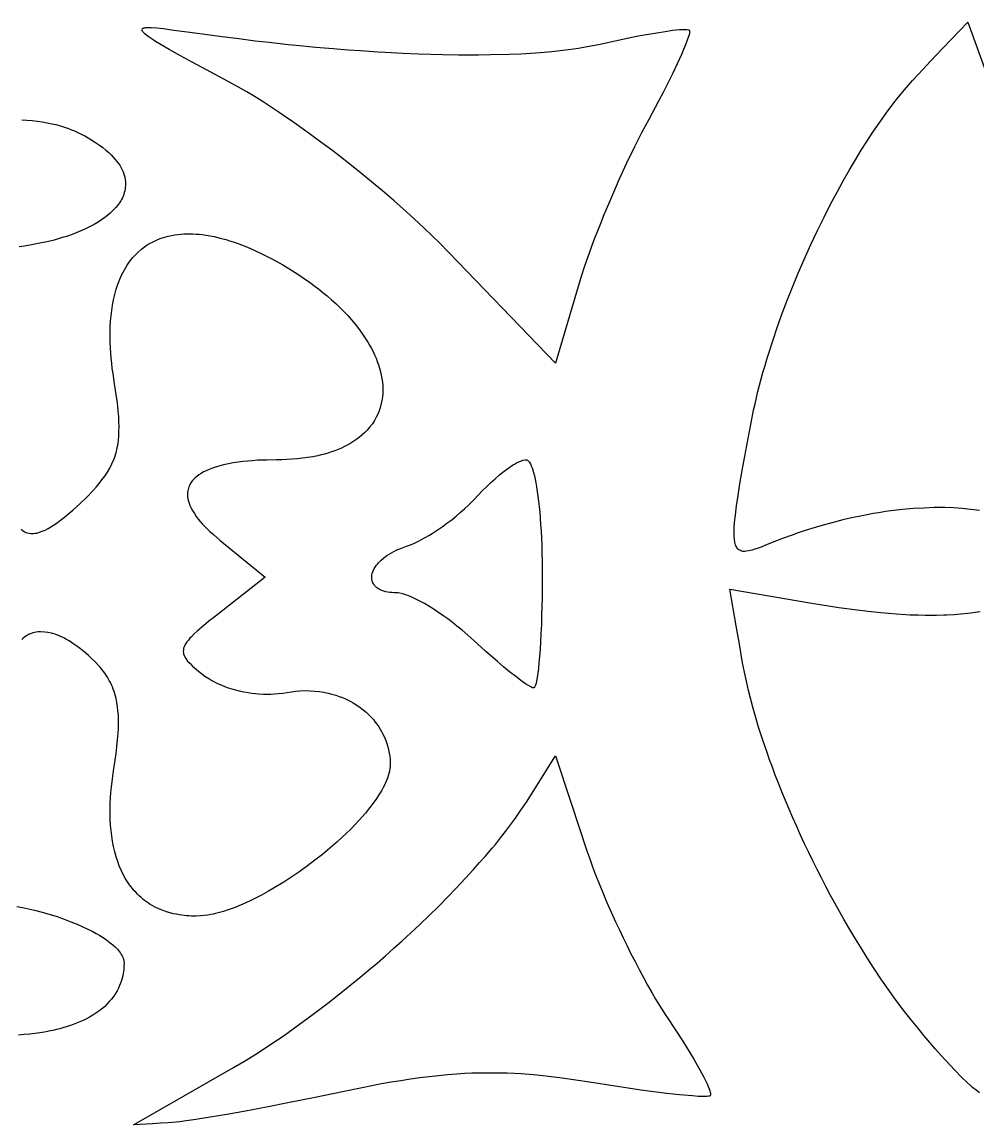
# Model space of a CAD drawing. Extents: x -500 to 500, y -1000 to 1000.
# Drawn here: x -176.5 to -71.3, y -63 to 58.4 of the extents above; entities that cross this region are included whole.
import ezdxf

# ---------------------------------------------------------------- set-up
doc = ezdxf.new("R2010")
doc.units = 0
doc.layers.add('APS_GEOMETR_', color=18, linetype='CONTINUOUS')

msp = doc.modelspace()

# ---------------------------------------------------------------- linework, layer by layer
at = {"layer": 'APS_GEOMETR_'}
for points in [[(-71.15, 4.66), (-72.1, 4.78), (-73.05, 4.88), (-74.01, 4.94), (-74.96, 4.97), (-76.12, 4.97), (-77.28, 4.93), (-78.44, 4.86), (-79.59, 4.77), (-80.6, 4.64), (-81.48, 4.53), (-82.23, 4.41), (-82.85, 4.31), (-83.71, 4.16), (-84.07, 4.08), (-85.37, 3.8), (-86.18, 3.62), (-87.09, 3.39), (-88.11, 3.11), (-89.23, 2.79), (-90.45, 2.41), (-91.09, 2.19), (-91.77, 1.96), (-92.84, 1.57), (-93.96, 1.13), (-94.78, 0.8), (-95.19, 0.64), (-95.61, 0.48), (-95.99, 0.35), (-96.18, 0.29), (-96.38, 0.24), (-96.58, 0.2), (-96.78, 0.17), (-96.98, 0.16), (-97.18, 0.16), (-97.29, 0.18), (-97.4, 0.22), (-97.53, 0.28), (-97.66, 0.37), (-97.73, 0.42), (-97.79, 0.49), (-97.85, 0.57), (-97.91, 0.66), (-97.96, 0.77), (-98, 0.88), (-98.08, 1.18), (-98.13, 1.48), (-98.16, 1.78), (-98.17, 2.09), (-98.17, 2.4), (-98.15, 2.71), (-98.1, 3.32), (-98.02, 4.16), (-97.89, 5.16), (-97.72, 6.3), (-97.51, 7.6), (-97.27, 9.05), (-96.98, 10.65), (-96.65, 12.41), (-96.29, 14.32), (-96.01, 15.7), (-95.85, 16.4), (-95.69, 17.09), (-95.53, 17.77), (-95.35, 18.46), (-95.17, 19.15), (-94.98, 19.83), (-94.75, 20.62), (-94.51, 21.42), (-94.26, 22.21), (-94.01, 23), (-93.75, 23.79), (-93.48, 24.58), (-92.93, 26.14), (-92.34, 27.7), (-91.73, 29.24), (-91.1, 30.78), (-90.44, 32.3), (-89.71, 33.93), (-88.98, 35.48), (-88.25, 36.96), (-87.54, 38.36), (-86.83, 39.69), (-86.14, 40.95), (-85.46, 42.14), (-84.81, 43.25), (-84.16, 44.3), (-83.55, 45.27), (-82.95, 46.18), (-82.38, 47.02), (-81.84, 47.79), (-81.33, 48.5), (-80.86, 49.14), (-80.42, 49.72), (-79.81, 50.48), (-79.17, 51.23), (-78.53, 51.97), (-77.87, 52.69), (-76.52, 54.12), (-75.17, 55.53), (-72.42, 58.42), (-70.14, 52.12)], [(-176.57, 47.65), (-176.01, 47.62), (-175.45, 47.57), (-174.9, 47.51), (-174.35, 47.43), (-173.8, 47.34), (-173.26, 47.23), (-172.83, 47.13), (-172.33, 46.99), (-171.75, 46.81), (-171.44, 46.69), (-171.11, 46.57), (-170.76, 46.43), (-170.41, 46.27), (-170.04, 46.09), (-169.65, 45.89), (-169.26, 45.67), (-168.86, 45.43), (-168.45, 45.17), (-168.03, 44.88), (-167.65, 44.61), (-167.31, 44.33), (-167.01, 44.06), (-166.74, 43.8), (-166.5, 43.55), (-166.28, 43.3), (-166.1, 43.07), (-165.94, 42.85), (-165.8, 42.65), (-165.69, 42.46), (-165.52, 42.15), (-165.42, 41.94), (-165.38, 41.83), (-165.3, 41.58), (-165.24, 41.34), (-165.19, 41.1), (-165.17, 40.87), (-165.16, 40.64), (-165.16, 40.43), (-165.18, 40.22), (-165.21, 40.02), (-165.25, 39.84), (-165.29, 39.66), (-165.39, 39.34), (-165.5, 39.08), (-165.61, 38.87), (-165.67, 38.75), (-165.82, 38.53), (-165.92, 38.38), (-166.05, 38.21), (-166.21, 38.02), (-166.4, 37.82), (-166.61, 37.6), (-166.86, 37.37), (-167.13, 37.13), (-167.45, 36.89), (-167.79, 36.64), (-168.18, 36.39), (-168.6, 36.15), (-169.06, 35.9), (-169.49, 35.7), (-169.91, 35.5), (-170.35, 35.32), (-170.79, 35.15), (-171.23, 34.98), (-171.67, 34.83), (-172.12, 34.69), (-172.58, 34.55), (-173.03, 34.43), (-173.49, 34.31), (-173.95, 34.2), (-174.41, 34.1), (-175.34, 33.92), (-176.27, 33.76), (-176.87, 33.67)], [(-176.65, 2.6), (-176.54, 2.5), (-176.4, 2.4), (-176.26, 2.32), (-176.12, 2.25), (-176, 2.21), (-175.77, 2.15), (-175.6, 2.12), (-175.43, 2.12), (-175.27, 2.13), (-175.1, 2.15), (-174.93, 2.18), (-174.69, 2.25), (-174.46, 2.33), (-174.22, 2.41), (-173.99, 2.51), (-173.68, 2.67), (-173.38, 2.85), (-173.08, 3.03), (-172.79, 3.22), (-172.32, 3.58), (-171.86, 3.94), (-171.4, 4.31), (-170.95, 4.69), (-170.18, 5.4), (-169.43, 6.12), (-168.73, 6.86), (-168.39, 7.24), (-168.06, 7.63), (-167.75, 8.03), (-167.44, 8.44), (-167.15, 8.87), (-166.89, 9.33), (-166.65, 9.8), (-166.44, 10.28), (-166.35, 10.53), (-166.27, 10.79), (-166.2, 11.05), (-166.13, 11.32), (-166.07, 11.58), (-166.02, 11.85), (-165.98, 12.11), (-165.94, 12.38), (-165.91, 12.89), (-165.88, 13.4), (-165.87, 13.91), (-165.88, 14.42), (-165.91, 15), (-165.96, 15.58), (-166.02, 16.15), (-166.09, 16.73), (-166.37, 18.61), (-166.53, 19.73), (-166.61, 20.3), (-166.67, 20.86), (-166.73, 21.43), (-166.78, 21.99), (-166.82, 22.56), (-166.84, 23.13), (-166.85, 23.71), (-166.85, 24.3), (-166.83, 24.89), (-166.8, 25.49), (-166.75, 26.08), (-166.68, 26.68), (-166.59, 27.27), (-166.48, 27.86), (-166.34, 28.44), (-166.18, 29.01), (-166, 29.57), (-165.9, 29.84), (-165.79, 30.11), (-165.67, 30.38), (-165.55, 30.64), (-165.42, 30.9), (-165.28, 31.15), (-165.14, 31.4), (-164.98, 31.65), (-164.82, 31.89), (-164.65, 32.12), (-164.35, 32.49), (-164.04, 32.83), (-163.72, 33.14), (-163.4, 33.41), (-163.08, 33.66), (-162.76, 33.88), (-162.44, 34.07), (-162.12, 34.24), (-161.81, 34.39), (-161.52, 34.52), (-161.23, 34.63), (-160.96, 34.72), (-160.46, 34.85), (-160.05, 34.94), (-159.72, 35), (-159.39, 35.05), (-159.06, 35.08), (-158.73, 35.1), (-158.4, 35.11), (-158.06, 35.11), (-157.73, 35.1), (-157.39, 35.08), (-157.06, 35.06), (-156.72, 35.02), (-156.06, 34.92), (-155.4, 34.8), (-154.75, 34.65), (-154.43, 34.57), (-154.08, 34.47), (-153.71, 34.35), (-153.3, 34.22), (-152.86, 34.07), (-152.4, 33.9), (-151.91, 33.7), (-151.4, 33.49), (-150.86, 33.25), (-150.3, 32.99), (-149.72, 32.7), (-149.11, 32.39), (-148.49, 32.05), (-147.84, 31.68), (-147.17, 31.28), (-146.48, 30.86), (-145.96, 30.52), (-145.45, 30.17), (-144.93, 29.81), (-144.43, 29.44), (-143.93, 29.06), (-143.44, 28.67), (-142.95, 28.27), (-142.48, 27.86), (-142.02, 27.44), (-141.56, 27.01), (-141.12, 26.57), (-140.69, 26.11), (-140.28, 25.65), (-139.88, 25.17), (-139.5, 24.68), (-139.13, 24.18), (-138.91, 23.86), (-138.69, 23.53), (-138.48, 23.19), (-138.28, 22.85), (-138.09, 22.5), (-137.91, 22.15), (-137.74, 21.79), (-137.58, 21.42), (-137.44, 21.06), (-137.3, 20.68), (-137.19, 20.31), (-137.08, 19.93), (-137, 19.54), (-136.93, 19.16), (-136.87, 18.77), (-136.84, 18.38), (-136.83, 17.98), (-136.83, 17.74), (-136.84, 17.48), (-136.87, 17.21), (-136.91, 16.91), (-136.96, 16.6), (-137.04, 16.28), (-137.13, 15.95), (-137.25, 15.61), (-137.39, 15.27), (-137.56, 14.92), (-137.76, 14.56), (-137.98, 14.21), (-138.25, 13.86), (-138.39, 13.68), (-138.54, 13.51), (-138.81, 13.24), (-139.09, 12.97), (-139.39, 12.73), (-139.7, 12.5), (-140.02, 12.28), (-140.35, 12.07), (-140.69, 11.88), (-141.04, 11.7), (-141.39, 11.53), (-141.75, 11.38), (-142.12, 11.24), (-142.49, 11.1), (-142.87, 10.98), (-143.24, 10.87), (-143.62, 10.78), (-143.99, 10.69), (-144.55, 10.57), (-145.11, 10.48), (-145.68, 10.41), (-146.25, 10.35), (-146.82, 10.3), (-147.39, 10.27), (-147.96, 10.25), (-148.53, 10.24), (-149.59, 10.21), (-150.64, 10.18), (-151.17, 10.14), (-151.7, 10.1), (-152.23, 10.04), (-152.76, 9.98), (-153.3, 9.89), (-153.83, 9.79), (-154.37, 9.68), (-154.9, 9.55), (-155.25, 9.44), (-155.6, 9.32), (-155.95, 9.18), (-156.29, 9.04), (-156.56, 8.9), (-156.82, 8.74), (-157.07, 8.58), (-157.32, 8.41), (-157.49, 8.26), (-157.64, 8.11), (-157.79, 7.95), (-157.92, 7.78), (-158.03, 7.6), (-158.12, 7.42), (-158.19, 7.26), (-158.24, 7.1), (-158.3, 6.84), (-158.33, 6.63), (-158.34, 6.46), (-158.33, 6.29), (-158.32, 6.11), (-158.3, 5.94), (-158.24, 5.69), (-158.16, 5.45), (-158.07, 5.21), (-157.97, 4.97), (-157.78, 4.64), (-157.58, 4.32), (-157.37, 4.01), (-157.15, 3.7), (-156.93, 3.43), (-156.7, 3.17), (-156.46, 2.92), (-156.22, 2.67), (-155.86, 2.33), (-155.49, 2), (-155.12, 1.67), (-154.75, 1.35), (-149.78, -2.67), (-154.94, -6.71), (-155.59, -7.22), (-155.79, -7.38), (-156.53, -7.99), (-157.27, -8.61), (-157.59, -8.91), (-157.91, -9.23), (-158.08, -9.41), (-158.23, -9.6), (-158.39, -9.79), (-158.53, -9.99), (-158.6, -10.1), (-158.66, -10.22), (-158.71, -10.35), (-158.76, -10.48), (-158.79, -10.67), (-158.8, -10.85), (-158.79, -11), (-158.77, -11.13), (-158.71, -11.3), (-158.67, -11.38), (-158.51, -11.65), (-158.32, -11.91), (-158.05, -12.19), (-157.77, -12.47), (-157.11, -13.02), (-156.43, -13.56), (-156, -13.85), (-155.64, -14.07), (-155.11, -14.35), (-154.48, -14.61), (-153.95, -14.81), (-153.19, -15.05), (-152.64, -15.18), (-152.13, -15.29), (-151.67, -15.37), (-151.24, -15.44), (-150.86, -15.48), (-150.52, -15.51), (-149.98, -15.55), (-149.58, -15.55), (-149.17, -15.55), (-148.77, -15.53), (-148.36, -15.5), (-147.85, -15.44), (-147.38, -15.36), (-146.9, -15.29), (-146.43, -15.23), (-145.95, -15.19), (-145.38, -15.17), (-144.83, -15.18), (-144.3, -15.22), (-143.79, -15.27), (-143.31, -15.35), (-142.86, -15.44), (-142.43, -15.55), (-142.02, -15.67), (-141.64, -15.8), (-141.28, -15.94), (-140.95, -16.08), (-140.64, -16.23), (-140.36, -16.37), (-140.11, -16.51), (-139.69, -16.77), (-139.32, -17.03), (-138.98, -17.29), (-138.67, -17.55), (-138.38, -17.82), (-138.12, -18.09), (-137.87, -18.36), (-137.66, -18.63), (-137.46, -18.89), (-137.28, -19.15), (-137.12, -19.4), (-136.98, -19.65), (-136.85, -19.88), (-136.65, -20.3), (-136.51, -20.66), (-136.39, -21), (-136.29, -21.34), (-136.2, -21.69), (-136.13, -22.05), (-136.07, -22.4), (-136.04, -22.76), (-136.03, -23.12), (-136.03, -23.48), (-136.05, -23.75), (-136.1, -24.02), (-136.16, -24.29), (-136.23, -24.55), (-136.32, -24.82), (-136.42, -25.07), (-136.53, -25.33), (-136.65, -25.58), (-136.78, -25.84), (-136.94, -26.12), (-137.12, -26.43), (-137.33, -26.75), (-137.56, -27.1), (-137.81, -27.46), (-138.1, -27.84), (-138.41, -28.23), (-138.74, -28.64), (-139.1, -29.06), (-139.5, -29.49), (-139.92, -29.94), (-140.36, -30.4), (-140.84, -30.87), (-141.35, -31.35), (-141.89, -31.84), (-142.67, -32.52), (-143.48, -33.19), (-144.3, -33.84), (-145.13, -34.47), (-145.98, -35.08), (-146.85, -35.67), (-147.73, -36.24), (-148.62, -36.78), (-149.4, -37.24), (-150.2, -37.68), (-151.01, -38.1), (-151.42, -38.3), (-151.83, -38.49), (-152.25, -38.68), (-152.67, -38.86), (-153.09, -39.02), (-153.52, -39.18), (-153.95, -39.33), (-154.38, -39.47), (-154.81, -39.59), (-155.25, -39.71), (-155.49, -39.76), (-155.78, -39.82), (-156.11, -39.88), (-156.49, -39.93), (-156.91, -39.97), (-157.38, -39.98), (-157.89, -39.98), (-158.16, -39.97), (-158.45, -39.94), (-158.95, -39.89), (-159.24, -39.85), (-159.56, -39.79), (-159.9, -39.72), (-160.26, -39.63), (-160.63, -39.52), (-161.02, -39.38), (-161.41, -39.22), (-161.82, -39.03), (-162.23, -38.81), (-162.43, -38.69), (-162.64, -38.56), (-162.84, -38.42), (-163.05, -38.27), (-163.25, -38.11), (-163.45, -37.94), (-163.65, -37.76), (-163.85, -37.56), (-164.04, -37.36), (-164.24, -37.15), (-164.4, -36.95), (-164.57, -36.74), (-164.72, -36.53), (-164.87, -36.32), (-165.15, -35.88), (-165.4, -35.42), (-165.63, -34.94), (-165.84, -34.46), (-166.02, -33.97), (-166.18, -33.47), (-166.34, -32.9), (-166.47, -32.32), (-166.58, -31.74), (-166.68, -31.15), (-166.74, -30.56), (-166.8, -29.97), (-166.83, -29.37), (-166.84, -28.77), (-166.84, -28.17), (-166.83, -27.57), (-166.8, -26.97), (-166.76, -26.37), (-166.71, -25.78), (-166.64, -25.18), (-166.57, -24.59), (-166.49, -24), (-166.3, -22.83), (-166.2, -22.09), (-166.11, -21.34), (-166.03, -20.6), (-165.96, -19.85), (-165.94, -19.35), (-165.93, -18.86), (-165.93, -18.36), (-165.94, -17.87), (-165.99, -17.4), (-166.04, -16.94), (-166.11, -16.48), (-166.2, -16.03), (-166.26, -15.77), (-166.34, -15.52), (-166.42, -15.26), (-166.51, -15.01), (-166.6, -14.76), (-166.71, -14.52), (-166.82, -14.28), (-166.94, -14.04), (-167.16, -13.67), (-167.37, -13.35), (-167.55, -13.09), (-167.72, -12.87), (-167.96, -12.58), (-168.06, -12.46), (-168.5, -12.01), (-168.89, -11.63), (-169.23, -11.31), (-169.52, -11.05), (-169.93, -10.7), (-170.11, -10.56), (-170.5, -10.28), (-170.84, -10.05), (-171.38, -9.7), (-171.74, -9.49), (-171.89, -9.41), (-172.2, -9.26), (-172.47, -9.14), (-172.9, -8.97), (-173.19, -8.88), (-173.31, -8.84), (-173.71, -8.76), (-174.05, -8.72), (-174.53, -8.68), (-174.76, -8.7), (-174.98, -8.73), (-175.17, -8.76), (-175.35, -8.81), (-175.63, -8.91), (-175.84, -9), (-176.06, -9.13), (-176.25, -9.26), (-176.42, -9.39), (-176.56, -9.53)], [(-71.15, -59.45), (-71.52, -59.16), (-71.9, -58.84), (-72.1, -58.66), (-72.51, -58.29), (-73.11, -57.7), (-73.89, -56.9), (-74.35, -56.42), (-74.85, -55.88), (-75.39, -55.28), (-75.98, -54.62), (-76.6, -53.91), (-77.26, -53.13), (-77.95, -52.29), (-78.68, -51.39), (-79.54, -50.29), (-80.38, -49.17), (-81.19, -48.04), (-81.99, -46.89), (-82.77, -45.73), (-83.52, -44.56), (-84.26, -43.38), (-84.99, -42.19), (-85.52, -41.29), (-86.05, -40.38), (-86.57, -39.47), (-87.08, -38.56), (-87.58, -37.64), (-88.07, -36.72), (-88.55, -35.79), (-89.03, -34.86), (-89.49, -33.92), (-89.95, -32.98), (-90.4, -32.04), (-90.84, -31.09), (-91.27, -30.13), (-91.69, -29.18), (-92.11, -28.22), (-92.51, -27.25), (-92.91, -26.29), (-93.28, -25.35), (-93.62, -24.46), (-93.95, -23.6), (-94.25, -22.77), (-94.53, -21.98), (-95.03, -20.51), (-95.46, -19.19), (-95.81, -18.02), (-96.1, -17), (-96.33, -16.14), (-96.58, -15.14), (-96.81, -14.13), (-97.02, -13.12), (-97.22, -12.1), (-97.58, -10.07), (-97.93, -8.03), (-98.63, -4), (-94.11, -4.77), (-89.6, -5.54), (-86.63, -6.01), (-84.3, -6.33), (-83.07, -6.46), (-82, -6.57), (-80.32, -6.71), (-79.25, -6.79), (-78.8, -6.81), (-77.9, -6.84), (-77.11, -6.86), (-75.87, -6.86), (-75.08, -6.84), (-74.75, -6.83), (-73.93, -6.78), (-73.21, -6.72), (-72.09, -6.6), (-71.38, -6.51), (-71.08, -6.46)], [(-177.11, -38.91), (-176.49, -39.03), (-175.85, -39.17), (-175.18, -39.32), (-174.48, -39.5), (-173.56, -39.77), (-172.69, -40.04), (-171.9, -40.32), (-171.16, -40.6), (-170.49, -40.87), (-169.87, -41.15), (-169.32, -41.41), (-168.82, -41.66), (-168.39, -41.9), (-168, -42.12), (-167.68, -42.32), (-167.41, -42.5), (-167.02, -42.77), (-166.84, -42.91), (-166.57, -43.13), (-166.3, -43.37), (-166.05, -43.63), (-165.93, -43.76), (-165.82, -43.9), (-165.71, -44.05), (-165.62, -44.2), (-165.53, -44.35), (-165.46, -44.5), (-165.4, -44.66), (-165.36, -44.82), (-165.33, -44.99), (-165.32, -45.15), (-165.33, -45.48), (-165.36, -45.87), (-165.38, -46.09), (-165.42, -46.32), (-165.47, -46.57), (-165.53, -46.82), (-165.61, -47.09), (-165.7, -47.36), (-165.81, -47.64), (-165.94, -47.93), (-166.09, -48.22), (-166.27, -48.51), (-166.46, -48.81), (-166.69, -49.11), (-166.94, -49.4), (-167.21, -49.69), (-167.49, -49.96), (-167.79, -50.21), (-168.1, -50.45), (-168.43, -50.68), (-168.76, -50.9), (-169.11, -51.1), (-169.46, -51.29), (-169.82, -51.46), (-170.19, -51.63), (-170.56, -51.78), (-170.93, -51.93), (-171.31, -52.06), (-171.69, -52.18), (-172.06, -52.3), (-172.39, -52.39), (-172.76, -52.48), (-173.16, -52.57), (-173.6, -52.66), (-174.07, -52.75), (-174.58, -52.83), (-175.12, -52.9), (-175.69, -52.97), (-176.3, -53.03), (-176.94, -53.08)]]:
    msp.add_lwpolyline(points, dxfattribs=at)
for points in [[(-160.08, 57.58), (-157.23, 57.18), (-154.81, 56.85), (-152.69, 56.59), (-150.87, 56.36), (-149.36, 56.19), (-147.26, 55.96), (-146.37, 55.87), (-144.19, 55.67), (-142.28, 55.5), (-140.64, 55.37), (-139.28, 55.27), (-137.38, 55.14), (-136.58, 55.1), (-134.62, 55), (-132.9, 54.93), (-130.22, 54.85), (-128.51, 54.82), (-127.8, 54.81), (-126.3, 54.82), (-124.99, 54.83), (-122.94, 54.88), (-121.64, 54.93), (-121.09, 54.96), (-119.52, 55.07), (-118.22, 55.19), (-116.4, 55.38), (-115.28, 55.55), (-114.35, 55.71), (-113.07, 55.96), (-111.25, 56.36), (-109.43, 56.75), (-108.51, 56.93), (-107.6, 57.1), (-106.68, 57.25), (-105.76, 57.39), (-104.9, 57.51), (-104.53, 57.56), (-104.18, 57.59), (-103.88, 57.61), (-103.61, 57.61), (-103.38, 57.6), (-103.18, 57.57), (-103.14, 57.55), (-103.1, 57.52), (-103.07, 57.48), (-103.06, 57.44), (-103.06, 57.32), (-103.08, 57.18), (-103.12, 57.02), (-103.17, 56.84), (-103.31, 56.42), (-103.5, 55.92), (-103.72, 55.39), (-103.94, 54.86), (-104.41, 53.82), (-104.9, 52.78), (-105.41, 51.76), (-105.94, 50.74), (-106.48, 49.72), (-107.56, 47.7), (-108.36, 46.21), (-109.12, 44.7), (-109.99, 42.88), (-110.84, 41.05), (-111.45, 39.66), (-112, 38.38), (-112.49, 37.2), (-112.92, 36.13), (-113.62, 34.33), (-114.13, 32.98), (-114.42, 32.16), (-114.7, 31.33), (-114.97, 30.51), (-115.23, 29.68), (-117.81, 20.86), (-129.55, 33.05), (-130.57, 34.07), (-131.47, 34.95), (-132.24, 35.7), (-132.9, 36.32), (-133.82, 37.17), (-134.21, 37.52), (-135.59, 38.73), (-136.88, 39.83), (-138.06, 40.82), (-139.14, 41.7), (-140.11, 42.48), (-140.97, 43.17), (-142.35, 44.24), (-143.65, 45.21), (-144.79, 46.05), (-146.61, 47.35), (-147.76, 48.15), (-148.25, 48.48), (-149.13, 49.06), (-150.01, 49.62), (-150.89, 50.18), (-151.79, 50.72), (-153.05, 51.45), (-154.33, 52.14), (-156.72, 53.41), (-157.91, 54.05), (-159.09, 54.7), (-160.36, 55.41), (-161.4, 56.02), (-161.84, 56.29), (-162.22, 56.53), (-162.54, 56.75), (-162.81, 56.95), (-163.02, 57.13), (-163.2, 57.3), (-163.26, 57.37), (-163.31, 57.45), (-163.34, 57.51), (-163.35, 57.57), (-163.34, 57.61), (-163.33, 57.65), (-163.28, 57.7), (-163.22, 57.74), (-163.13, 57.78), (-163.04, 57.8), (-162.94, 57.81), (-162.76, 57.82), (-162.56, 57.82), (-162.32, 57.82), (-161.72, 57.77), (-160.97, 57.7)], [(-135.39, -4.41), (-135.62, -4.4), (-135.84, -4.38), (-136.06, -4.36), (-136.28, -4.32), (-136.5, -4.28), (-136.72, -4.22), (-136.93, -4.15), (-137.13, -4.06), (-137.24, -4), (-137.38, -3.92), (-137.52, -3.81), (-137.67, -3.67), (-137.74, -3.59), (-137.8, -3.5), (-137.87, -3.41), (-137.92, -3.31), (-137.97, -3.2), (-138, -3.08), (-138.03, -2.95), (-138.05, -2.81), (-138.05, -2.63), (-138.03, -2.44), (-137.99, -2.26), (-137.93, -2.08), (-137.86, -1.91), (-137.77, -1.74), (-137.67, -1.57), (-137.55, -1.4), (-137.43, -1.25), (-137.3, -1.09), (-137.16, -0.95), (-137.01, -0.81), (-136.71, -0.54), (-136.4, -0.31), (-136.15, -0.15), (-135.89, 0.01), (-135.62, 0.15), (-135.35, 0.28), (-135.07, 0.4), (-134.78, 0.52), (-134.21, 0.73), (-133.9, 0.85), (-133.59, 0.97), (-133.28, 1.1), (-132.97, 1.24), (-132.57, 1.45), (-132.17, 1.67), (-131.78, 1.9), (-131.39, 2.13), (-130.84, 2.49), (-130.31, 2.87), (-129.77, 3.25), (-129.25, 3.64), (-128.77, 4.03), (-128.31, 4.43), (-127.85, 4.83), (-127.39, 5.25), (-126.78, 5.88), (-126.33, 6.35), (-125.88, 6.81), (-125.43, 7.27), (-124.96, 7.72), (-124.48, 8.15), (-123.99, 8.57), (-123.48, 8.97), (-122.96, 9.34), (-122.54, 9.63), (-122.32, 9.76), (-122.1, 9.89), (-121.87, 10), (-121.64, 10.1), (-121.4, 10.18), (-121.15, 10.23), (-121.08, 10.23), (-121.01, 10.23), (-120.96, 10.22), (-120.9, 10.19), (-120.85, 10.15), (-120.8, 10.1), (-120.69, 9.97), (-120.59, 9.8), (-120.5, 9.59), (-120.4, 9.36), (-120.32, 9.11), (-120.24, 8.84), (-120.15, 8.49), (-120.07, 8.11), (-119.99, 7.7), (-119.91, 7.25), (-119.83, 6.76), (-119.76, 6.24), (-119.69, 5.68), (-119.63, 5.09), (-119.56, 4.46), (-119.51, 3.8), (-119.46, 3.1), (-119.41, 2.37), (-119.38, 1.6), (-119.34, 0.8), (-119.32, -0.03), (-119.3, -0.9), (-119.29, -1.9), (-119.28, -2.9), (-119.28, -3.9), (-119.3, -4.9), (-119.32, -5.9), (-119.35, -6.9), (-119.38, -7.9), (-119.43, -8.9), (-119.47, -9.81), (-119.52, -10.65), (-119.58, -11.41), (-119.64, -12.1), (-119.7, -12.72), (-119.76, -13.26), (-119.83, -13.72), (-119.9, -14.11), (-119.96, -14.36), (-120.02, -14.57), (-120.08, -14.73), (-120.12, -14.79), (-120.15, -14.84), (-120.19, -14.86), (-120.25, -14.87), (-120.35, -14.85), (-120.44, -14.81), (-120.55, -14.76), (-120.8, -14.61), (-121.11, -14.41), (-121.48, -14.15), (-122.18, -13.63), (-122.87, -13.1), (-123.54, -12.54), (-124.21, -11.98), (-125.51, -10.82), (-126.81, -9.64), (-127.48, -9.06), (-128.1, -8.53), (-128.68, -8.06), (-129.21, -7.64), (-129.69, -7.28), (-130.12, -6.96), (-130.81, -6.48), (-131.28, -6.17), (-131.76, -5.87), (-132.25, -5.59), (-132.74, -5.31), (-133.12, -5.12), (-133.5, -4.94), (-133.89, -4.78), (-134.28, -4.62), (-134.62, -4.52), (-134.97, -4.44), (-135.18, -4.42)], [(-164.28, -62.97), (-158.77, -59.82), (-153.27, -56.66), (-151.88, -55.83), (-150.51, -54.98), (-149.15, -54.09), (-147.81, -53.19), (-146.14, -52), (-144.5, -50.79), (-142.87, -49.56), (-141.26, -48.3), (-140.31, -47.52), (-139.36, -46.74), (-138.41, -45.95), (-137.47, -45.15), (-136.54, -44.34), (-135.62, -43.53), (-134.7, -42.7), (-133.8, -41.87), (-132.77, -40.91), (-131.74, -39.91), (-130.72, -38.91), (-129.71, -37.89), (-128.71, -36.87), (-127.73, -35.82), (-126.89, -34.9), (-126.17, -34.1), (-125.58, -33.43), (-124.78, -32.49), (-124.44, -32.09), (-123.87, -31.38), (-123.32, -30.67), (-122.77, -29.95), (-122.23, -29.22), (-121.62, -28.33), (-121.03, -27.43), (-117.83, -22.35), (-116.1, -27.57), (-114.36, -32.8), (-114.05, -33.68), (-113.73, -34.56), (-113.4, -35.44), (-113.06, -36.31), (-112.62, -37.39), (-112.16, -38.47), (-111.69, -39.55), (-111.21, -40.62), (-110.79, -41.51), (-110.37, -42.39), (-109.94, -43.26), (-109.51, -44.13), (-109.06, -45), (-108.61, -45.87), (-108.15, -46.73), (-107.69, -47.59), (-107.22, -48.41), (-106.8, -49.12), (-106.12, -50.22), (-105.68, -50.91), (-105.49, -51.2), (-104.64, -52.48), (-103.8, -53.76), (-103.4, -54.41), (-102.99, -55.07), (-102.6, -55.72), (-102.22, -56.39), (-101.7, -57.31), (-101.49, -57.72), (-101.3, -58.09), (-101.14, -58.43), (-101.01, -58.73), (-100.9, -58.99), (-100.82, -59.22), (-100.78, -59.38), (-100.76, -59.46), (-100.75, -59.55), (-100.74, -59.63), (-100.76, -59.7), (-100.79, -59.75), (-100.81, -59.77), (-100.85, -59.79), (-100.98, -59.82), (-101.15, -59.84), (-101.35, -59.85), (-101.57, -59.85), (-102.11, -59.83), (-102.74, -59.78), (-104.16, -59.66), (-105.58, -59.51), (-107, -59.34), (-108.41, -59.14), (-109.82, -58.94), (-111.24, -58.72), (-114.06, -58.27), (-115.57, -58.04), (-117.09, -57.82), (-118.59, -57.64), (-119.84, -57.51), (-121.59, -57.36), (-122.37, -57.32), (-123.14, -57.29), (-123.92, -57.27), (-124.69, -57.26), (-125.47, -57.26), (-126.25, -57.27), (-127.02, -57.29), (-127.8, -57.32), (-128.68, -57.38), (-129.7, -57.46), (-130.72, -57.56), (-131.73, -57.67), (-132.75, -57.79), (-133.8, -57.94), (-134.86, -58.1), (-135.91, -58.28), (-136.97, -58.46), (-139.11, -58.88), (-141.26, -59.32), (-144.29, -59.94), (-147.09, -60.51), (-149.64, -61), (-151.95, -61.44), (-154.01, -61.81), (-155.84, -62.13), (-157.41, -62.38), (-158.75, -62.57), (-159.18, -62.62), (-159.6, -62.67), (-160.46, -62.74), (-161.32, -62.79), (-162.19, -62.84)]]:
    msp.add_lwpolyline(points, close=True, dxfattribs=at)

doc.saveas('drawing.dxf')
